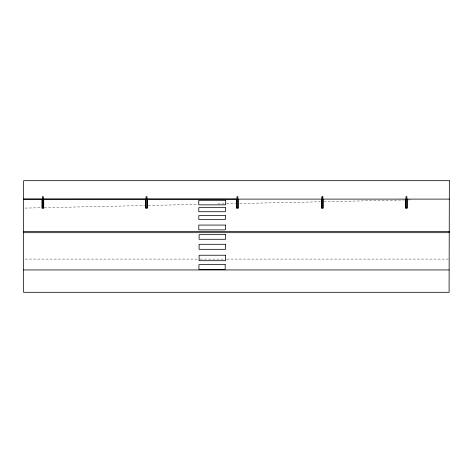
<?xml version="1.0" encoding="UTF-8"?>
<svg xmlns="http://www.w3.org/2000/svg" width="473" height="473" viewBox="0 0 473 473"><rect width="100%" height="100%" fill="white"/><g stroke="black" fill="none" stroke-linecap="round" stroke-linejoin="round"><path stroke-width="0.35" stroke-dasharray="2.37 1.77" d="M25.128 208.085L40.619 207.753M44.308 207.677L144.643 205.536M148.333 205.459L197.767 204.407M217.686 203.981L225.804 203.81M226.537 203.792L236.133 203.585M239.823 203.508L320.239 201.794M323.928 201.717L404.344 200.002M408.033 199.919L411.723 199.843M25.128 259.092L199.44 259.092M200.18 259.092L226.029 259.092M226.768 259.092L448.351 259.092"/><path stroke-width="0.71" d="M321.894 197.259L322.817 197.259M236.133 199.074L23.65 199.109L449.35 199.109M42.387 199.636L41.926 199.636L41.926 208.12L43.699 208.12L43.699 199.636L43.303 199.636M146.074 199.636L145.613 199.636L145.613 208.12L147.393 208.12L147.393 199.636L146.997 199.636M236.961 199.636L236.5 199.636L236.5 208.12L238.274 208.12L238.274 199.636L237.884 199.636M405.97 199.636L405.509 199.636L405.509 208.12L407.283 208.12L407.283 199.636L406.892 199.636M23.65 231.593L449.35 231.593M23.65 232.686L449.35 232.686M23.65 269.947L449.09 269.947M406.892 208.12L406.892 196.602L405.97 196.602L405.97 208.12M322.817 208.12L322.817 196.602L321.894 196.602L321.894 208.12M237.884 208.12L237.884 196.602L236.961 196.602L236.961 208.12M146.997 208.12L146.997 196.602L146.074 196.602L146.074 208.12M43.303 208.12L43.303 196.602L42.387 196.602L42.387 208.12M449.35 180.692L23.65 180.692L23.65 292.308L449.09 292.308L449.35 180.692M323.213 199.636L321.433 199.636L321.433 208.12L323.213 208.12L323.213 199.636M225.68 200.321L198.778 200.321L198.778 204.862L225.68 204.862L225.68 200.321M225.367 207.653L198.79 207.653L198.79 211.715L225.367 211.715L225.367 207.653M225.367 215.623L198.79 215.623L198.79 219.543L225.367 219.543L225.367 215.623M225.367 225.071L198.79 225.071L198.79 229.884L225.367 229.884L225.367 225.071M225.544 234.661L199.098 234.661L199.098 239.285L225.544 239.285L225.544 234.661M225.544 244.299L199.098 244.299L199.098 249.318L225.544 249.318L225.544 244.299M225.544 255.237L199.098 255.237L199.098 260.7L225.544 260.7L225.544 255.237M225.189 264.62L198.944 264.62L198.944 269.356L225.189 269.356L225.189 264.62"/></g></svg>
